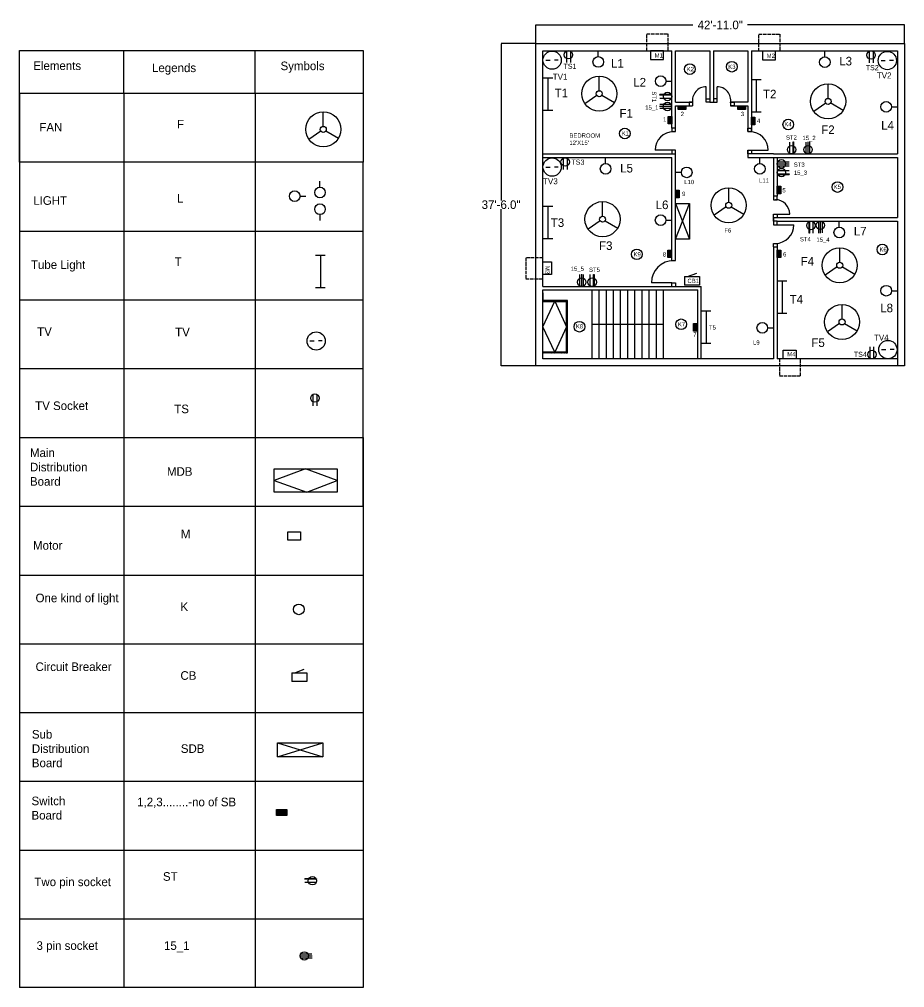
# Model space of a CAD drawing. Header units: inches. Extents: x -717 to 1362, y -864 to 488.
# Drawn here: x -717 to 519, y -864 to 488 of the extents above; entities that cross this region are included whole.
import ezdxf

# ---------------------------------------------------------------- set-up
doc = ezdxf.new("R2010")
doc.units = ezdxf.units.IN
doc.header["$LTSCALE"] = 0.4
doc.header["$MEASUREMENT"] = 0
doc.linetypes.add('ACAD_ISO02W100', pattern=[15, 12, -3])
doc.layers.add('Legends', color=3, linetype='ACAD_ISO02W100')
doc.dimstyles.get("Standard").update_dxf_attribs({"dimtxt": 12, "dimasz": 0.18, "dimexe": 0.18, "dimexo": 0.0625, "dimgap": 0.09, "dimtad": 0, "dimtih": 1, "dimtoh": 1, "dimdec": 1, "dimzin": 0, "dimdsep": 46, "dimlunit": 3, "dimtxsty": 'Standard', "dimcen": 0.09, "dimadec": 0, "dimazin": 0, "dimtfac": 1, "dimtdec": 1, "dimtofl": 0, "dimtmove": 0, "dimatfit": 3, "dimfxl": 1, "dimtolj": 1, "dimtzin": 0, "dimarcsym": 0})

# ---------------------------------------------------------------- blocks, each defined once
blk = doc.blocks.new('*D1')
at = {"color": 0, "lineweight": -2}
for p, q in [((3.7, 454.3), (-44.9, 454.3)), ((-44.8, 454.1), (-44.8, 235.4)), ((-44.8, 4.5), (-44.8, 223.2)), ((3.7, 4.3), (-44.9, 4.3))]:
    blk.add_line(p, q, dxfattribs=at)
at = {"color": 0}
for points in [[(-44.8, 454.1), (-44.7, 454.1), (-44.8, 454.3)], [(-44.8, 4.5), (-44.7, 4.5), (-44.8, 4.3)]]:
    blk.add_solid(points, dxfattribs=at)
at = {"layer": 'Defpoints', "color": 0}
for p in [(3.7, 454.3), (-44.8, 4.3), (3.7, 4.3)]:
    blk.add_point(p, dxfattribs=at)
at = {"color": 0, "insert": (-44.8, 229.3), "char_height": 12, "attachment_point": 5}
blk.add_mtext('\\A1;37\'-6.0"', dxfattribs=at)
blk = doc.blocks.new('*D2')
at = {"color": 0, "lineweight": -2}
for p, q in [((3.7, 454.4), (3.7, 480.4)), ((3.9, 480.2), (223.1, 480.2)), ((518.5, 480.2), (299.3, 480.2)), ((518.7, 454.4), (518.7, 480.4))]:
    blk.add_line(p, q, dxfattribs=at)
at = {"color": 0}
for points in [[(3.9, 480.2), (3.9, 480.1), (3.7, 480.2)], [(518.5, 480.2), (518.5, 480.1), (518.7, 480.2)]]:
    blk.add_solid(points, dxfattribs=at)
at = {"layer": 'Defpoints', "color": 0}
for p in [(518.7, 480.2), (3.7, 454.3), (518.7, 454.3)]:
    blk.add_point(p, dxfattribs=at)
at = {"color": 0, "insert": (261.2, 480.2), "char_height": 12, "attachment_point": 5}
blk.add_mtext('\\A1;42\'-11.0"', dxfattribs=at)

msp = doc.modelspace()

# ---------------------------------------------------------------- hatches: boundary and pattern name
for color, points in [(7, [(177, 383.02), (193.26, 383.02), (193.26, 382.36), (177, 382.36)]), (8, [(202.5, 367), (213, 367), (213, 362), (202.5, 362)]), (8, [(286, 367), (296.5, 367), (296.5, 362), (286, 362)]), (8, [(188.5, 342), (188.5, 352.5), (193.5, 352.5), (193.5, 342)]), (8, [(304.72, 341), (304.72, 351.5), (309.72, 351.5), (309.72, 341)]), (7, [(363.53, 316.9), (363.53, 300.64), (362.87, 300.64), (362.87, 316.9)]), (7, [(357.33, 271.51), (341.07, 271.51), (341.07, 272.18), (357.33, 272.18)]), (8, [(198.72, 239), (198.72, 249.5), (203.72, 249.5), (203.72, 239)]), (8, [(340.72, 244.5), (340.72, 255), (345.72, 255), (345.72, 244.5)]), (7, [(385.21, 189.5), (385.21, 205.76), (385.88, 205.76), (385.88, 189.5)]), (8, [(188, 155.5), (188, 166), (193, 166), (193, 155.5)]), (8, [(340.72, 155.5), (340.72, 166), (345.72, 166), (345.72, 155.5)]), (7, [(85.02, 131.9), (85.02, 115.64), (84.36, 115.64), (84.36, 131.9)]), (4, [(13.72, 94.42), (46.4, 94.42), (46.4, 95.42), (13.72, 95.42)]), (8, [(224, 53), (224, 63.5), (229, 63.5), (229, 53)]), (8, [(-358.5, -615), (-344, -615), (-344, -623.5), (-358.5, -623.5)]), (7, [(-318.99, -711.74), (-302.74, -711.74), (-302.74, -712.41), (-318.99, -712.41)])]:
    msp.add_hatch(color=color).paths.add_polyline_path(points)
h = msp.add_hatch()
h.set_pattern_fill('ANSI31', color=256, style=0)
h.paths.add_polyline_path([(46.4, 22.5), (48, 22.5), (48, 95.42), (46.4, 95.42)])
h = msp.add_hatch()
h.set_pattern_fill('ANSI31', color=256, style=0)
h.paths.add_polyline_path([(13.72, 23.6), (46.4, 23.6), (46.4, 22.6), (13.72, 22.6)])

# ---------------------------------------------------------------- linework, layer by layer
for p, q in [((3.72, 4.3), (3.72, 454.3)), ((3.72, 454.3), (518.72, 454.3)), ((518.72, 454.3), (518.72, 4.3)), ((-717.42, 384.48), (-717.42, 444.48)), ((-717.42, 444.48), (-237.42, 444.48)), ((-571.71, 384.48), (-571.71, 444.48)), ((-388.34, 384.48), (-388.34, 444.48)), ((-237.42, 444.48), (-237.42, 384.48)), ((13.72, 444.3), (193.72, 444.3)), ((13.72, 115.3), (13.72, 444.3)), ((46.61, 443.92), (46.61, 427.95)), ((51.93, 443.92), (51.93, 428.01)), ((90.97, 436.03), (90.97, 444.34)), ((193.72, 336.3), (193.72, 444.3)), ((193.72, 336.3), (193.72, 444.3)), ((198.72, 372.3), (198.72, 444.3)), ((198.72, 444.3), (246.72, 444.3)), ((246.72, 444.3), (246.72, 372.3)), ((251.72, 444.3), (251.72, 372.3)), ((251.72, 444.3), (299.72, 444.3)), ((299.72, 444.3), (299.72, 372.3)), ((304.72, 444.3), (304.72, 331.3)), ((304.72, 444.3), (508.72, 444.3)), ((407.33, 435.79), (407.33, 444.1)), ((469.24, 443.38), (469.24, 427.41)), ((474.56, 443.38), (474.56, 427.48)), ((508.72, 444.3), (508.72, 300.3)), ((17.66, 431.09), (23.54, 431.09)), ((35.08, 431.09), (29.68, 431.09)), ((485.72, 430.59), (491.59, 430.59)), ((503.14, 430.59), (497.73, 430.59)), ((13.72, 406.53), (20.5, 406.53)), ((20.5, 406.54), (20.5, 361.21)), ((20.5, 406.54), (27.28, 406.54)), ((20.5, 406.54), (27.28, 406.54)), ((20.5, 406.54), (27.28, 406.54)), ((92.27, 388.42), (92.27, 408.76)), ((185.51, 401.75), (193.81, 401.75)), ((241.72, 377.3), (241.72, 394.05)), ((256.73, 377.29), (256.73, 394.05)), ((304.72, 404.09), (311.5, 404.09)), ((311.5, 404.09), (311.5, 358.76)), ((311.5, 404.09), (318.28, 404.09)), ((311.5, 404.09), (318.28, 404.09)), ((311.5, 404.09), (318.28, 404.09)), ((411.91, 377.78), (411.91, 398.12)), ((-237.42, 384.48), (-717.42, 384.48)), ((-717.42, 288.48), (-717.42, 384.48)), ((-717.42, 384.48), (-717.42, 288.48)), ((-571.71, 384.48), (-571.71, -863.67)), ((-388.34, 384.48), (-388.34, -863.67)), ((-237.42, 384.48), (-237.42, 288.48)), ((88.83, 381.86), (72.11, 370.28)), ((95.87, 382.13), (113.41, 371.83)), ((192.97, 383.02), (177, 383.02)), ((193.39, 366.37), (176.5, 366.37)), ((192.75, 369.02), (176.79, 369.02)), ((192.96, 377.71), (177.06, 377.71)), ((198.72, 372.3), (222.72, 372.3)), ((198.72, 336.3), (198.72, 367.3)), ((198.72, 367.3), (222.72, 367.3)), ((222.72, 372.3), (217.72, 372.3)), ((217.72, 372.3), (217.72, 367.3)), ((217.72, 367.3), (222.72, 367.3)), ((222.63, 372.3), (222.72, 372.3)), ((222.72, 372.3), (222.72, 367.3)), ((241.72, 372.3), (241.72, 377.3)), ((241.72, 377.3), (246.72, 377.3)), ((246.72, 372.3), (241.72, 372.3)), ((246.72, 372.3), (251.72, 372.3)), ((256.73, 377.29), (251.73, 377.29)), ((251.73, 372.29), (256.73, 372.29)), ((256.73, 372.29), (256.73, 377.29)), ((299.72, 372.3), (275.72, 372.3)), ((275.72, 372.3), (275.72, 367.3)), ((275.72, 367.3), (299.72, 367.3)), ((275.73, 372.29), (275.73, 367.29)), ((275.73, 372.29), (280.73, 372.29)), ((280.73, 367.29), (275.73, 367.29)), ((280.73, 372.29), (280.73, 367.29)), ((299.72, 367.3), (299.72, 331.3)), ((408.48, 371.22), (391.76, 359.64)), ((415.52, 371.49), (433.06, 361.19)), ((500.44, 365.86), (508.74, 365.86)), ((-293.01, 338.64), (-293.01, 358.97)), ((13.72, 361.21), (20.5, 361.21)), ((20.5, 361.21), (27.28, 361.21)), ((20.5, 361.21), (27.28, 361.21)), ((20.5, 361.21), (27.28, 361.21)), ((20.5, 361.21), (27.28, 361.21)), ((192.75, 363.71), (176.85, 363.71)), ((304.72, 358.76), (311.5, 358.76)), ((311.5, 358.76), (318.28, 358.76)), ((311.5, 358.76), (318.28, 358.76)), ((311.5, 358.76), (318.28, 358.76)), ((311.5, 358.76), (318.28, 358.76)), ((-296.45, 332.08), (-313.17, 320.5)), ((-289.41, 332.34), (-271.87, 322.04)), ((198.72, 336.3), (193.72, 336.3)), ((193.72, 336.3), (193.72, 331.3)), ((193.72, 331.3), (198.72, 331.3)), ((198.72, 331.3), (198.72, 336.3)), ((299.72, 336.3), (304.72, 336.3)), ((299.72, 336.3), (299.72, 331.3)), ((299.72, 331.3), (299.72, 336.3)), ((299.72, 331.3), (304.72, 331.3)), ((304.72, 336.3), (304.72, 331.3)), ((304.72, 331.3), (304.72, 336.3)), ((358.22, 300.94), (358.22, 316.84)), ((363.53, 300.93), (363.53, 316.9)), ((381.21, 300.94), (381.21, 316.84)), ((383.87, 300.3), (383.87, 317.19)), ((386.52, 300.93), (386.52, 316.9)), ((13.72, 300.3), (193.72, 300.3)), ((13.72, 300.3), (198.72, 300.3)), ((193.72, 305.3), (170.22, 305.3)), ((198.72, 305.3), (193.72, 305.3)), ((193.72, 305.3), (193.72, 300.3)), ((193.72, 300.3), (198.72, 300.3)), ((198.72, 300.3), (198.72, 305.3)), ((198.72, 151.3), (198.72, 300.3)), ((299.72, 300.3), (299.72, 305.3)), ((299.72, 305.3), (304.72, 305.3)), ((299.72, 300.3), (299.72, 305.3)), ((299.72, 305.3), (299.72, 300.3)), ((299.72, 300.3), (299.72, 295.32)), ((304.72, 300.3), (299.72, 300.3)), ((304.72, 305.3), (304.72, 300.3)), ((304.72, 305.3), (304.72, 300.3)), ((304.72, 305.3), (304.72, 300.3)), ((304.72, 305.3), (328.22, 305.3)), ((335.72, 300.3), (304.72, 300.3)), ((335.72, 300.3), (508.72, 300.3)), ((-237.42, 288.48), (-717.42, 288.48)), ((-717.42, 288.48), (-717.42, 192.48)), ((-237.42, 192.48), (-237.42, 288.48)), ((13.72, 295.3), (193.72, 295.3)), ((41.98, 294.2), (41.98, 278.23)), ((47.3, 294.19), (47.3, 278.29)), ((101.18, 286.9), (101.18, 295.21)), ((193.72, 151.3), (193.72, 295.3)), ((299.72, 295.32), (304.72, 295.32)), ((304.72, 295.32), (304.72, 295.3)), ((304.72, 295.32), (335.72, 295.32)), ((316.44, 286.88), (316.44, 295.19)), ((335.72, 295.3), (335.72, 295.32)), ((335.72, 295.32), (340.72, 295.32)), ((335.72, 295.3), (335.72, 241.3)), ((335.72, 295.3), (335.72, 241.3)), ((340.72, 295.3), (508.72, 295.3)), ((340.72, 295.3), (340.72, 241.3)), ((340.72, 295.3), (340.72, 241.3)), ((340.72, 286.37), (357.61, 286.37)), ((341.36, 289.03), (357.27, 289.03)), ((508.72, 295.3), (508.72, 211.3)), ((17.66, 281.84), (23.54, 281.84)), ((35.08, 281.84), (29.68, 281.84)), ((207.02, 274.44), (198.72, 274.44)), ((341.36, 283.71), (357.33, 283.71)), ((341.36, 276.83), (357.27, 276.83)), ((341.36, 271.51), (357.33, 271.51)), ((-297.66, 253.84), (-297.66, 262.15)), ((273.02, 232.7), (273.02, 253.03)), ((-325.57, 241.18), (-317.27, 241.18)), ((96.86, 213.25), (96.86, 233.58)), ((198.72, 230.99), (218.22, 181)), ((198.72, 181), (218.22, 230.99)), ((340.72, 241.3), (335.72, 241.3)), ((335.72, 241.3), (335.72, 236.3)), ((335.72, 236.3), (340.72, 236.3)), ((340.72, 236.3), (340.72, 241.3)), ((13.72, 227.23), (20.5, 227.23)), ((20.5, 227.23), (20.5, 181.91)), ((20.5, 227.23), (27.28, 227.23)), ((20.5, 227.23), (27.28, 227.23)), ((20.5, 227.23), (27.28, 227.23)), ((269.58, 226.14), (252.86, 214.56)), ((276.62, 226.4), (294.16, 216.11)), ((335.72, 211.3), (335.72, 216.3)), ((335.72, 216.3), (340.72, 216.3)), ((340.72, 216.3), (340.72, 211.3)), ((340.72, 216.3), (358.22, 216.3)), ((-297.66, 215.55), (-297.66, 207.24)), ((93.42, 206.69), (76.7, 195.11)), ((100.46, 206.95), (118, 196.66)), ((185.43, 207.72), (193.73, 207.72)), ((335.72, 211.3), (335.72, 206.3)), ((335.72, 206.3), (335.72, 211.3)), ((335.72, 211.3), (340.72, 211.3)), ((340.72, 206.3), (335.72, 206.3)), ((335.72, 206.3), (335.72, 201.3)), ((340.72, 211.3), (508.72, 211.3)), ((340.72, 206.3), (508.72, 206.3)), ((340.72, 201.3), (340.72, 206.3)), ((385.21, 205.47), (385.21, 189.5)), ((390.53, 205.46), (390.53, 189.56)), ((398.21, 205.75), (398.21, 189.79)), ((400.87, 206.39), (400.87, 189.5)), ((403.53, 205.75), (403.53, 189.85)), ((427.51, 197.99), (427.51, 206.29)), ((508.72, 206.3), (508.72, 4.3)), ((-717.42, 192.48), (-237.42, 192.48)), ((-717.42, 192.48), (-717.42, 96.48)), ((-237.42, 96.48), (-237.42, 192.48)), ((335.72, 201.3), (340.72, 201.3)), ((340.72, 201.3), (364.22, 201.3)), ((13.72, 181.91), (20.5, 181.91)), ((20.5, 181.91), (27.28, 181.91)), ((20.5, 181.91), (27.28, 181.91)), ((20.5, 181.91), (27.28, 181.91)), ((20.5, 181.91), (27.28, 181.91)), ((335.72, 170.3), (335.72, 175.3)), ((335.72, 175.3), (340.72, 175.3)), ((335.72, 170.3), (335.72, 14.3)), ((335.72, 170.3), (340.72, 170.3)), ((340.72, 175.3), (340.72, 170.3)), ((340.72, 170.3), (340.72, 14.3)), ((340.72, 170.3), (340.72, 170.3)), ((428.12, 148.94), (428.12, 169.27)), ((-303.82, 158.97), (-297.04, 158.97)), ((-297.04, 158.98), (-297.04, 113.65)), ((-297.04, 158.98), (-290.26, 158.98)), ((-297.04, 158.98), (-290.26, 158.98)), ((-297.04, 158.98), (-290.26, 158.98)), ((193.72, 151.3), (198.72, 151.3)), ((424.68, 142.38), (407.96, 130.8)), ((431.72, 142.64), (449.26, 132.34)), ((65.21, 115.94), (65.21, 131.84)), ((67.87, 115.3), (67.87, 132.19)), ((70.52, 115.93), (70.52, 131.9)), ((79.71, 115.94), (79.71, 131.84)), ((85.02, 115.93), (85.02, 131.9)), ((211.3, 128.91), (232.5, 128.91)), ((211.3, 128.91), (211.3, 116.86)), ((215.56, 128.91), (228.51, 133.92)), ((232.5, 128.91), (232.5, 116.86)), ((340.72, 122.99), (347.5, 122.99)), ((347.5, 122.99), (347.5, 77.67)), ((347.5, 122.99), (354.28, 122.99)), ((347.5, 122.99), (354.28, 122.99)), ((347.5, 122.99), (354.28, 122.99)), ((-303.82, 113.65), (-297.04, 113.65)), ((-297.04, 113.65), (-290.26, 113.65)), ((13.72, 115.3), (193.72, 115.3)), ((13.72, 14.3), (13.72, 110.3)), ((13.72, 110.3), (229.72, 110.3)), ((65.47, 110.3), (103.72, 110.3)), ((81.72, 110.3), (81.72, 14.3)), ((91.72, 110.3), (91.72, 14.3)), ((101.72, 110.3), (101.72, 14.3)), ((111.72, 110.3), (111.72, 14.3)), ((121.72, 110.3), (121.72, 14.3)), ((131.72, 110.3), (131.72, 14.3)), ((141.72, 110.3), (141.72, 14.3)), ((151.72, 110.3), (151.72, 14.3)), ((161.72, 110.3), (161.72, 14.3)), ((193.72, 120.3), (165.22, 120.3)), ((171.72, 110.3), (171.72, 14.3)), ((181.72, 110.3), (181.72, 14.3)), ((193.72, 115.3), (193.72, 120.3)), ((193.72, 120.3), (198.72, 120.3)), ((193.72, 115.3), (198.72, 115.3)), ((198.72, 120.3), (198.72, 115.3)), ((198.72, 115.3), (234.72, 115.3)), ((232.5, 116.86), (211.3, 116.86)), ((229.72, 14.3), (229.72, 110.3)), ((234.72, 14.3), (234.72, 115.3)), ((500.46, 109.28), (508.76, 109.28)), ((-717.42, 96.48), (-237.42, 96.48)), ((-717.42, 96.48), (-717.42, 0.48)), ((-237.42, 0.48), (-237.42, 96.48)), ((13.72, 23.6), (13.72, 94.42)), ((13.72, 59.01), (30.06, 94.42)), ((30.06, 94.42), (46.4, 59.01)), ((46.4, 94.42), (46.4, 23.6)), ((234.72, 81.32), (241.5, 81.32)), ((241.5, 81.33), (241.5, 36)), ((241.5, 81.33), (248.28, 81.33)), ((241.5, 81.33), (248.28, 81.33)), ((241.5, 81.33), (248.28, 81.33)), ((431.34, 69.87), (431.34, 90.21)), ((340.72, 77.67), (347.5, 77.67)), ((347.5, 77.67), (354.28, 77.67)), ((347.5, 77.67), (354.28, 77.67)), ((347.5, 77.67), (354.28, 77.67)), ((347.5, 77.67), (354.28, 77.67)), ((13.72, 62.3), (13.72, 62.3)), ((30.06, 23.6), (13.72, 59.01)), ((46.4, 59.01), (30.06, 23.6)), ((181.72, 62.3), (81.72, 62.3)), ((327.38, 57.44), (335.68, 57.44)), ((427.9, 63.31), (411.19, 51.74)), ((434.95, 63.58), (452.49, 53.28)), ((-311.83, 39.07), (-305.96, 39.07)), ((-294.41, 39.07), (-299.82, 39.07)), ((234.72, 36), (241.5, 36)), ((241.5, 36), (248.28, 36)), ((470.52, 14.93), (470.52, 30.9)), ((475.84, 14.94), (475.84, 30.84)), ((486.5, 27.08), (492.37, 27.08)), ((503.92, 27.08), (498.52, 27.08)), ((3.72, 14.3), (3.66, 14.3)), ((46.4, 23.6), (13.72, 23.6)), ((335.72, 14.3), (13.72, 14.3)), ((508.72, 14.3), (340.72, 14.3)), ((-717.42, 0.48), (-237.42, 0.48)), ((-717.42, 0.48), (-717.42, -95.52)), ((-237.42, -95.52), (-237.42, 0.48)), ((518.72, 4.3), (3.66, 4.3)), ((-307.45, -35.47), (-307.45, -51.44)), ((-302.13, -35.47), (-302.13, -51.37)), ((-717.42, -95.52), (-237.42, -95.52)), ((-717.42, -95.52), (-717.42, -191.52)), ((-237.42, -191.52), (-237.42, -95.52)), ((-237.42, -95.52), (-237.42, -191.52)), ((-361.86, -139.25), (-273.89, -139.25)), ((-361.86, -171.93), (-361.86, -139.25)), ((-317.87, -139.25), (-361.86, -155.59)), ((-273.89, -155.59), (-317.87, -139.25)), ((-273.89, -139.25), (-273.89, -171.93)), ((-361.86, -155.59), (-316.16, -171.93)), ((-316.16, -171.93), (-273.89, -155.59)), ((-273.89, -171.93), (-361.86, -171.93)), ((-717.46, -191.66), (-717.46, -287.66)), ((-717.42, -191.52), (-237.42, -191.52)), ((-237.37, -191.6), (-237.37, -287.6)), ((-717.46, -287.66), (-237.37, -287.66)), ((-717.46, -287.66), (-717.46, -383.66)), ((-237.37, -287.66), (-237.37, -383.66)), ((-717.46, -383.66), (-237.37, -383.66)), ((-717.46, -383.67), (-717.46, -479.67)), ((-237.37, -383.67), (-237.37, -479.67)), ((-337.19, -424.14), (-315.99, -424.14)), ((-337.19, -424.14), (-337.19, -436.18)), ((-332.93, -424.14), (-319.98, -419.12)), ((-315.99, -424.14), (-315.99, -436.18)), ((-315.99, -436.18), (-337.19, -436.18)), ((-717.46, -479.67), (-237.37, -479.67)), ((-717.46, -479.67), (-717.46, -575.67)), ((-237.37, -479.67), (-237.37, -575.67)), ((-357, -522), (-293.5, -541.5)), ((-357, -541.5), (-293.5, -522)), ((-717.46, -575.67), (-237.37, -575.67)), ((-717.46, -575.67), (-717.46, -671.67)), ((-237.37, -575.67), (-237.37, -671.67)), ((-717.46, -671.67), (-237.37, -671.67)), ((-717.46, -671.67), (-717.46, -863.67)), ((-237.37, -671.67), (-237.37, -863.67)), ((-303.03, -711.74), (-318.99, -711.74)), ((-303.03, -717.06), (-318.93, -717.06)), ((-717.46, -767.67), (-237.37, -767.67)), ((-325.39, -819.34), (-308.5, -819.34)), ((-324.75, -816.68), (-308.85, -816.68)), ((-324.75, -822), (-308.79, -822)), ((-237.37, -863.67), (-717.46, -863.67))]:
    msp.add_line(p, q)
at = {"lineweight": 90}
msp.add_line((13.72, 94.42), (46.4, 94.42), dxfattribs=at)
msp.add_line((13.72, 94.42), (46.4, 94.42), dxfattribs=at)
for points in [[(177, 383.02), (193.26, 383.02), (193.26, 382.36), (177, 382.36)], [(202.5, 367), (213, 367), (213, 362), (202.5, 362)], [(286, 367), (296.5, 367), (296.5, 362), (286, 362)], [(188.5, 342), (188.5, 352.5), (193.5, 352.5), (193.5, 342)], [(304.72, 341), (304.72, 351.5), (309.72, 351.5), (309.72, 341)], [(363.53, 316.9), (363.53, 300.64), (362.87, 300.64), (362.87, 316.9)], [(357.33, 271.51), (341.07, 271.51), (341.07, 272.18), (357.33, 272.18)], [(198.72, 239), (198.72, 249.5), (203.72, 249.5), (203.72, 239)], [(340.72, 244.5), (340.72, 255), (345.72, 255), (345.72, 244.5)], [(218.22, 230.99), (218.22, 181), (198.72, 181), (198.72, 230.99)], [(385.21, 189.5), (385.21, 205.76), (385.88, 205.76), (385.88, 189.5)], [(188, 155.5), (188, 166), (193, 166), (193, 155.5)], [(340.72, 155.5), (340.72, 166), (345.72, 166), (345.72, 155.5)], [(85.02, 131.9), (85.02, 115.64), (84.36, 115.64), (84.36, 131.9)], [(13.72, 94.42), (13.72, 94.42), (13.72, 106.42), (13.72, 106.42)], [(13.72, 94.42), (46.4, 94.42), (46.4, 95.42), (13.72, 95.42)], [(46.4, 95.42), (46.4, 95.42), (46.4, 22.6), (46.4, 22.6)], [(46.4, 22.5), (48, 22.5), (48, 95.42), (46.4, 95.42)], [(13.72, 94.42), (46.4, 94.42), (46.4, 94.42), (13.72, 94.42)], [(224, 53), (224, 63.5), (229, 63.5), (229, 53)], [(13.72, 23.6), (46.4, 23.6), (46.4, 22.6), (13.72, 22.6)], [(-357, -522), (-293.5, -522), (-293.5, -541.5), (-357, -541.5)], [(-358.5, -615), (-344, -615), (-344, -623.5), (-358.5, -623.5)], [(-318.99, -711.74), (-302.74, -711.74), (-302.74, -712.41), (-318.99, -712.41)]]:
    msp.add_lwpolyline(points, close=True)
for centre, radius in [((26.51, 431.09), 12.78), ((49.26, 438.69), 5.87), ((90.97, 428.59), 7.44), ((407.33, 428.35), 7.44), ((471.89, 438.15), 5.87), ((494.56, 430.59), 12.78), ((218.82, 418.63), 7.44), ((277.5, 421.96), 7.44), ((92.27, 384.24), 24.52), ((178.07, 401.75), 7.44), ((411.91, 373.6), 24.52), ((92.27, 384.24), 4.18), ((187.73, 380.37), 5.87), ((187.52, 366.37), 5.87), ((411.91, 373.6), 4.18), ((492.99, 365.86), 7.44), ((-293.01, 334.46), 24.52), ((-293.01, 334.46), 4.18), ((356.19, 341.31), 7.44), ((128, 328.65), 7.44), ((360.88, 306.17), 5.87), ((383.87, 306.17), 5.87), ((26.51, 281.84), 12.78), ((44.64, 288.96), 5.87), ((101.18, 279.46), 7.44), ((316.44, 279.44), 7.44), ((346.59, 286.37), 5.87), ((214.46, 274.44), 7.44), ((346.59, 274.17), 5.87), ((424.88, 254), 7.44), ((-333.01, 241.18), 7.44), ((-297.66, 246.4), 7.44), ((273.02, 228.52), 24.52), ((-297.66, 222.99), 7.44), ((96.86, 209.07), 24.52), ((273.02, 228.52), 4.18), ((96.86, 209.07), 4.18), ((177.99, 207.72), 7.44), ((387.87, 200.23), 5.87), ((400.87, 200.52), 5.87), ((427.51, 190.54), 7.44), ((144.79, 160.03), 7.44), ((428.12, 144.76), 24.52), ((487.66, 166.81), 7.44), ((428.12, 144.76), 4.18), ((67.87, 121.17), 5.87), ((82.37, 121.17), 5.87), ((493.02, 109.28), 7.44), ((431.34, 65.69), 24.52), ((206.6, 62.34), 7.44), ((431.34, 65.69), 4.18), ((64.61, 59.02), 7.44), ((319.94, 57.44), 7.44), ((-302.99, 39.07), 12.78), ((495.34, 27.08), 12.78), ((473.17, 20.17), 5.87), ((-304.79, -40.7), 5.87), ((-327.2, -335.58), 7.44), ((-308.26, -714.4), 5.87), ((-319.52, -819.34), 5.87)]:
    msp.add_circle(centre, radius)
for centre, radius, start, end in [((241.72, 374.8), 19.26, 90, 189.37963), ((256.73, 374.79), 19.26, 350.62037, 90), ((196.22, 305.3), 26, 90, 180), ((302.22, 305.3), 26, 0, 90), ((338.22, 216.3), 20, 0, 90), ((338.22, 201.3), 26, 270, 0), ((196.22, 120.3), 31, 90, 180)]:
    msp.add_arc(centre, radius, start, end)
at = {"layer": 'Legends'}
for p, q in [((158.65, 468.02), (187.86, 468.02)), ((158.65, 444.02), (158.65, 468.02)), ((158.65, 468.02), (187.86, 468.02)), ((187.86, 468.02), (187.86, 444.02)), ((315.07, 467.51), (344.28, 467.51)), ((315.07, 443.51), (315.07, 467.51)), ((315.07, 467.51), (344.28, 467.51)), ((344.28, 467.51), (344.28, 443.51)), ((13.62, 155), (-10.38, 154.98)), ((-10.38, 154.98), (-10.35, 125.77)), ((-10.38, 154.98), (-10.35, 125.77)), ((-10.35, 125.77), (13.65, 125.79)), ((343.89, 14.3), (343.89, -9.7)), ((373.1, -9.7), (373.1, 14.3)), ((343.89, -9.7), (373.1, -9.7))]:
    msp.add_line(p, q, dxfattribs=at)
at = {"layer": 'Legends', "linetype": 'ByBlock'}
for p, q in [((181.96, 444.02), (163.96, 444.02)), ((163.96, 444.02), (163.96, 432.02)), ((181.96, 432.02), (181.96, 444.02)), ((338.38, 443.51), (320.38, 443.51)), ((320.38, 443.51), (320.38, 431.51)), ((338.38, 431.51), (338.38, 443.51)), ((163.96, 432.02), (181.96, 432.02)), ((320.38, 431.51), (338.38, 431.51)), ((13.63, 149.69), (25.63, 149.7)), ((13.64, 131.69), (13.63, 149.69)), ((25.63, 149.7), (25.64, 131.7)), ((25.64, 131.7), (13.64, 131.69)), ((349.2, 26.3), (367.2, 26.3)), ((349.2, 14.3), (349.2, 26.3)), ((367.2, 14.3), (349.2, 14.3)), ((367.2, 26.3), (367.2, 14.3)), ((-342.76, -227.2), (-324.76, -227.2)), ((-342.76, -239.2), (-342.76, -227.2)), ((-324.76, -227.2), (-324.76, -239.2)), ((-324.76, -239.2), (-342.76, -239.2))]:
    msp.add_line(p, q, dxfattribs=at)

# ---------------------------------------------------------------- texts
for s, insert, char_height, width, attachment_point in [('L1', (108.68, 432.7), 12, 72.6011, 1), ('{\\C3;M1}', (169.67, 434.7), 6, 8.9971, 7), ('{\\C3;M2}', (326.09, 434.2), 6, 8.9971, 7), ('L3', (427.42, 435.74), 12, 72.6011, 1), ('Elements', (-698.09, 429.34), 12, 110.1227, 1), ('Legends', (-532.23, 426.41), 12, 110.1227, 1), ('Symbols', (-352.77, 429.12), 12, 110.1227, 1), ('TS1', (42.28, 426.14), 7.2, 24.0823, 1), ('K2', (214.41, 421.65), 6, 6.2848, 1), ('K3', (272.39, 424.81), 6, 6.2848, 1), ('TS2', (464.33, 424.23), 7.2, 24.0823, 1), ('TV1', (27.28, 412.11), 8.4, 23.5898, 1), ('L2', (139.76, 406.29), 12, 23.4749, 1), ('TV2', (479.83, 413.9), 8.4, 30.7335, 1), ('T1', (30, 391.25), 12, 72.6011, 1), ('T2', (320.93, 389.71), 12, 72.6011, 1), ('15_1', (156.5, 368), 6, 22, 1), ('F1', (120.56, 362.91), 12, 27.7567, 1), ('{\\C252;1}', (181.5, 351.5), 6, 5, 1), ('{\\C252;2}', (206, 359), 6, 5, 1), ('{\\C252;3}', (290, 359), 6, 5, 1), ('FAN', (-689.55, 343.52), 12, 110.1227, 1), ('F', (-497.37, 347.79), 12, 72.6011, 1), ('{\\C252;4}', (312.5, 349.5), 6, 5, 1), ('K4', (350.83, 344.63), 6, 6.2848, 1), ('F2', (402.27, 339.94), 12, 27.7567, 1), ('L4', (485.94, 346.16), 12, 72.6011, 1), ("BEDROOM^J12'X15'", (50.68, 328.85), 6, 96.669, 1), ('K1', (123.7, 331.87), 6, 6.2848, 1), ('ST2', (353, 326.2), 6, 24.0823, 1), ('15_2', (376, 325.5), 6, 22, 1), ('TS3', (53.37, 292.32), 7.2, 24.0823, 1), ('L5', (121.52, 286.3), 12, 72.6011, 1), ('ST3', (364, 288.2), 6, 24.0823, 1), ('15_3', (364, 277), 6, 22, 1), ('TV3', (13.72, 266.28), 8.4, 30.7335, 1), ('L10', (211, 264), 6, 72.6011, 1), ('L11', (315.5, 266), 6, 72.6011, 1), ('K5', (419.7, 257.25), 6, 6.2848, 1), ('L', (-497.37, 244.36), 12, 81.1424, 1), ('{\\C252;9}', (208, 247.5), 6, 5, 1), ('{\\C252;5}', (348, 252.5), 6, 5, 1), ('LIGHT', (-698.09, 241.16), 12, 110.1227, 1), ('L6', (171.04, 235.14), 12, 72.6011, 1), ('T3', (24.6, 210.28), 12, 72.6011, 1), ('F6', (267, 196.5), 6, 72.6011, 1), ('L7', (447.78, 198.38), 12, 72.6011, 1), ('F3', (92.01, 178.12), 12, 27.7567, 1), ('ST4', (372.5, 184.2), 6, 24.0823, 1), ('15_4', (395.5, 183.5), 6, 22, 1), ('K9', (140.17, 163.13), 6, 6.2848, 1), ('{\\C252;8}', (181, 163), 6, 5, 1), ('{\\C252;6}', (349, 163), 6, 5, 1), ('K6', (483.59, 169.87), 6, 6.2848, 1), ('Tube Light', (-701.3, 151.59), 12, 110.1227, 1), ('T', (-500.58, 155.85), 12, 77.9394, 1), ('F4', (373.54, 156.32), 12, 27.7567, 1), ('15_5', (52.5, 143), 6, 22, 1), ('ST5', (78, 141.5), 6, 24.0823, 1), ('{\\C6;CB1}', (215.5, 126), 6, 19, 1), ('T4', (358.15, 103.34), 12, 72.6011, 1), ('L8', (484.65, 91.14), 12, 72.6011, 1), ('TV', (-692.58, 58.18), 12, 110.1227, 1), ('TV', (-499.95, 57.57), 12, 77.9394, 1), ('K8', (59.61, 62.57), 6, 6.2848, 1), ('K7', (202.09, 65.33), 6, 6.2848, 1), ('T5', (245.5, 61), 6, 72.6011, 1), ('{\\C252;7}', (223.5, 51), 6, 5, 1), ('F5', (388.48, 42.7), 12, 27.7567, 1), ('TV4', (475.93, 48.07), 8.4, 27.2676, 1), ('L9', (307, 40), 6, 72.6011, 1), ('{\\C3;M4}', (354.91, 23.61), 6, 8.9971, 1), ('TS4', (447.68, 24.02), 7.2, 24.0823, 1), ('TV Socket', (-695.39, -45.33), 12, 110.1227, 1), ('TS', (-501.2, -49.76), 12, 110.1227, 1), ('Main Distribution Board', (-702.65, -110.98), 12, 110.1227, 1), ('MDB', (-511.39, -137.14), 12, 69.6671, 1), ('{\\C3;M}', (-491.91, -224.54), 12, 62.1574, 1), ('Motor', (-698.39, -240.33), 12, 110.1227, 1), ('One kind of light', (-694.83, -313.67), 12, 110.1227, 1), ('K', (-492.52, -325.92), 12, 62.1574, 1), ('Circuit Breaker', (-694.83, -409.68), 12, 110.1227, 1), ('{\\C6;CB}', (-492.52, -421.94), 12, 62.1574, 1), ('Sub Distribution Board', (-700, -504), 12, 110.1227, 1), ('SDB', (-492, -524), 12, 51.5, 1), ('Switch Board', (-700.5, -597), 12, 80.5, 1), ('1,2,3........-no of SB', (-553, -598.5), 12, 146.5, 1), ('ST', (-517, -702.5), 12, 111, 1), ('Two pin socket', (-696.5, -710), 12, 111, 1), ('3 pin socket', (-693.5, -799), 12, 112, 1), ('15_1', (-515.5, -799), 12, 111, 1)]:
    msp.add_mtext(s, dxfattribs=dict(insert=insert, char_height=char_height, width=width, attachment_point=attachment_point))
at = {"char_height": 6, "attachment_point": 1}
for s, insert, width, rotation in [('ST1', (172, 387.5), 18, 270), ('{\\C3;M3}', (22.95, 143.98), 8.9971, 270.04)]:
    msp.add_mtext(s, dxfattribs=dict(at, insert=insert, width=width, rotation=rotation))

# ---------------------------------------------------------------- dimensions: what is measured, and where the dimension line sits
dim = msp.add_linear_dim(base=(518.72, 480.17), p1=(3.72, 454.3), p2=(518.72, 454.3), dimstyle='Standard')
dim.commit()
dim.dimension.update_dxf_attribs({"geometry": '*D2', "text_midpoint": (261.22, 480.17)})
dim = msp.add_linear_dim(base=(-44.76, 4.3), p1=(3.72, 454.3), p2=(3.72, 4.3), angle=90, dimstyle='Standard')
dim.commit()
dim.dimension.update_dxf_attribs({"geometry": '*D1', "text_midpoint": (-44.76, 229.3)})

doc.saveas('drawing.dxf')
